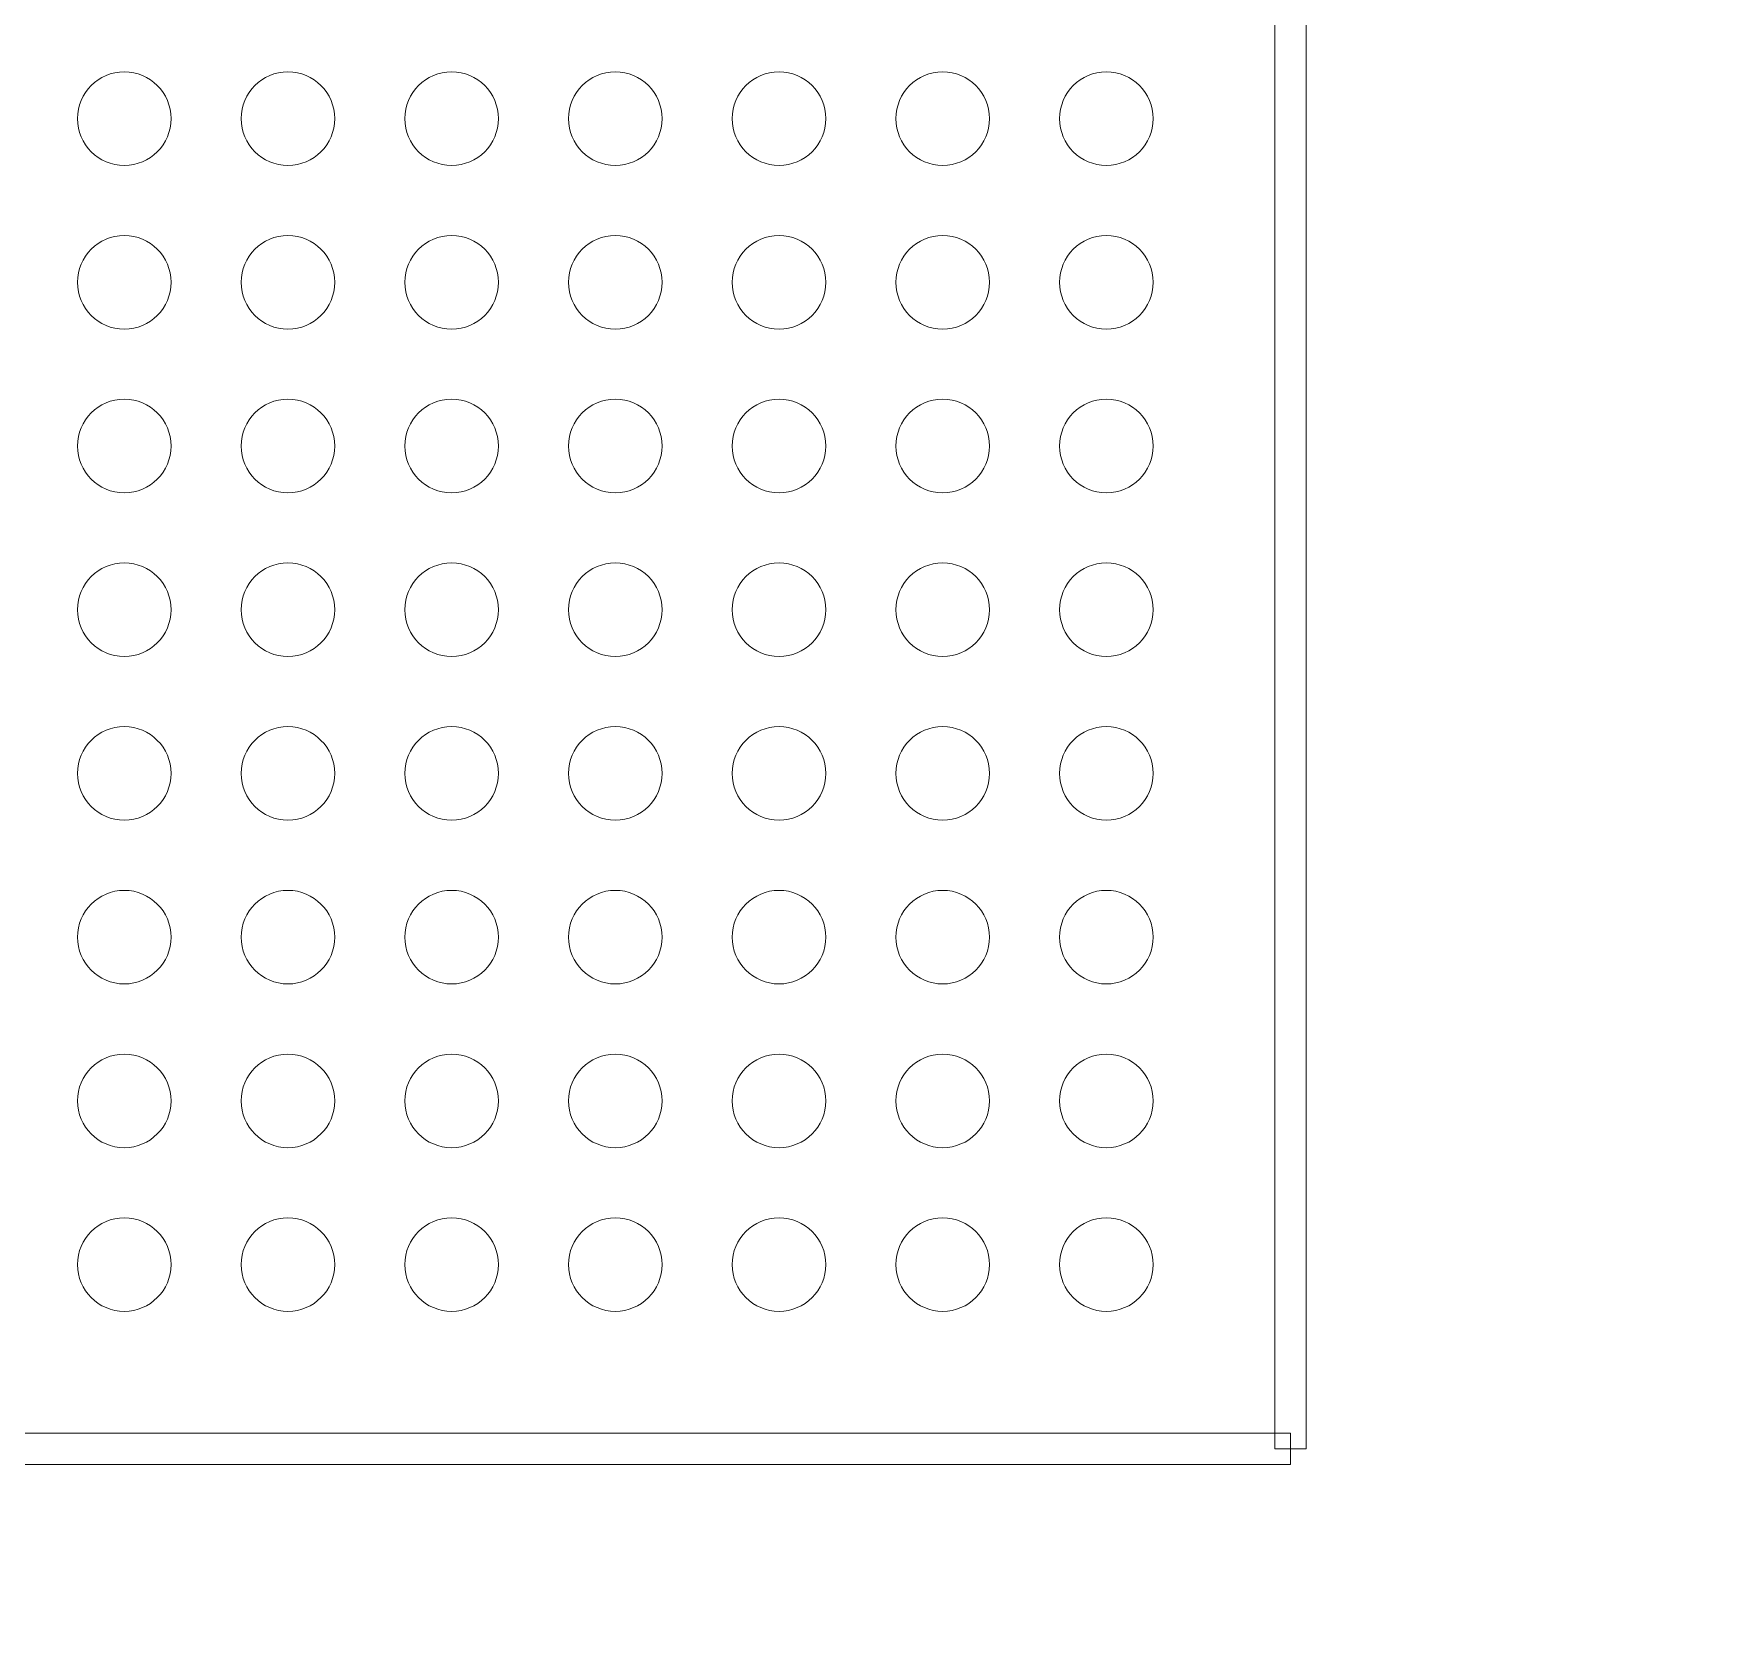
# Model space of a CAD drawing. Header units: millimetres. Extents: x -86 to 67, y -55 to 52.
# Drawn here: x 13.89 to 22.09, y -23.28 to -15.52 of the extents above; entities that cross this region are included whole.
import ezdxf

# ---------------------------------------------------------------- set-up
doc = ezdxf.new("R2010")
doc.units = ezdxf.units.MM
doc.header["$MEASUREMENT"] = 0
for name, color, linetype in [('BG_OUTLINE', 7, 'Continuous'), ('PG_SILKSCREEN_TOP', 7, 'Continuous'), ('PIN_TOP', 7, 'Continuous')]:
    doc.layers.add(name, color=color, linetype=linetype)

msp = doc.modelspace()

# ---------------------------------------------------------------- linework, layer by layer
at = {"layer": 'BG_OUTLINE', "color": 3, "lineweight": 9}
msp.add_open_spline([(-60.0926, 34.7331), (-60.0926, 34.7331), (63.7724, 34.7331), (63.7724, 34.7331), (63.7724, 34.7331), (64.585, 34.7336), (65.3646, 34.4113), (65.9396, 33.837), (65.9396, 33.837), (66.5146, 33.2627), (66.8379, 32.4797), (66.8384, 31.667), (66.8384, 31.667), (66.8384, 31.667), (66.8412, -52.28), (66.8412, -52.28), (66.8412, -52.28), (66.8412, -52.28), (66.8384, -52.1933), (66.8384, -52.1933), (66.8384, -52.1933), (66.8389, -53.006), (66.5166, -53.7856), (65.9424, -54.3606), (65.9424, -54.3606), (65.3681, -54.9356), (64.585, -55.2589), (63.7724, -55.2594), (63.7724, -55.2594), (63.7724, -55.2594), (-60.1869, -55.2594), (-60.1869, -55.2594), (-60.1869, -55.2594), (-60.1869, -55.2594), (-60.0853, -55.2518), (-60.0853, -55.2518), (-60.0853, -55.2518), (-60.8979, -55.2523), (-61.6775, -54.9299), (-62.2525, -54.3557), (-62.2525, -54.3557), (-62.8275, -53.7814), (-63.1508, -52.9984), (-63.1513, -52.1857), (-63.1513, -52.1857), (-63.1513, -52.1857), (-63.1587, 31.667), (-63.1587, 31.667), (-63.1587, 31.667), (-63.1592, 32.4797), (-62.8369, 33.2593), (-62.2626, 33.8343), (-62.2626, 33.8343), (-61.6883, 34.4093), (-60.9053, 34.7326), (-60.0926, 34.7331)], degree=3, knots=[0, 0, 0, 0, 0.071429, 0.071429, 0.071429, 0.071429, 0.142857, 0.142857, 0.142857, 0.142857, 0.214286, 0.214286, 0.214286, 0.214286, 0.285714, 0.285714, 0.285714, 0.285714, 0.357143, 0.357143, 0.357143, 0.357143, 0.428571, 0.428571, 0.428571, 0.428571, 0.5, 0.5, 0.5, 0.5, 0.571429, 0.571429, 0.571429, 0.571429, 0.642857, 0.642857, 0.642857, 0.642857, 0.714286, 0.714286, 0.714286, 0.714286, 0.785714, 0.785714, 0.785714, 0.785714, 0.857143, 0.857143, 0.857143, 0.857143, 0.928571, 0.928571, 0.928571, 0.928571, 1, 1, 1, 1], dxfattribs=at)
at = {"layer": 'PG_SILKSCREEN_TOP', "color": 6, "lineweight": 9}
for points in [[(20.1124, -22.4342), (20.1124, -22.4342), (19.96, -22.4342), (19.96, -22.4342), (19.96, -22.4342), (19.96, -22.4342), (19.96, -5.434), (19.96, -5.434), (19.96, -5.434), (19.96, -5.434), (20.1124, -5.434), (20.1124, -5.434), (20.1124, -5.434), (20.1124, -5.434), (20.1124, -22.4342), (20.1124, -22.4342)], [(3.036, -22.5104), (3.036, -22.5104), (3.036, -22.358), (3.036, -22.358), (3.036, -22.358), (3.036, -22.358), (20.0362, -22.358), (20.0362, -22.358), (20.0362, -22.358), (20.0362, -22.358), (20.0362, -22.5104), (20.0362, -22.5104), (20.0362, -22.5104), (20.0362, -22.5104), (3.036, -22.5104), (3.036, -22.5104)]]:
    msp.add_open_spline(points, degree=3, knots=[0, 0, 0, 0, 0.25, 0.25, 0.25, 0.25, 0.5, 0.5, 0.5, 0.5, 0.75, 0.75, 0.75, 0.75, 1, 1, 1, 1], dxfattribs=at)
at = {"layer": 'PIN_TOP', "lineweight": 9}
for points in [[(14.5648, -15.9341), (14.5648, -15.8078), (14.4625, -15.7055), (14.3362, -15.7055), (14.3362, -15.7055), (14.21, -15.7055), (14.1076, -15.8078), (14.1076, -15.9341), (14.1076, -15.9341), (14.1076, -16.0603), (14.21, -16.1627), (14.3362, -16.1627), (14.3362, -16.1627), (14.4625, -16.1627), (14.5648, -16.0603), (14.5648, -15.9341)], [(15.3647, -15.9341), (15.3647, -15.8078), (15.2623, -15.7055), (15.1361, -15.7055), (15.1361, -15.7055), (15.0098, -15.7055), (14.9075, -15.8078), (14.9075, -15.9341), (14.9075, -15.9341), (14.9075, -16.0603), (15.0098, -16.1627), (15.1361, -16.1627), (15.1361, -16.1627), (15.2623, -16.1627), (15.3647, -16.0603), (15.3647, -15.9341)], [(16.1648, -15.9341), (16.1648, -15.8078), (16.0624, -15.7055), (15.9362, -15.7055), (15.9362, -15.7055), (15.8099, -15.7055), (15.7076, -15.8078), (15.7076, -15.9341), (15.7076, -15.9341), (15.7076, -16.0603), (15.8099, -16.1627), (15.9362, -16.1627), (15.9362, -16.1627), (16.0624, -16.1627), (16.1648, -16.0603), (16.1648, -15.9341)], [(16.9646, -15.9341), (16.9646, -15.8078), (16.8623, -15.7055), (16.736, -15.7055), (16.736, -15.7055), (16.6098, -15.7055), (16.5074, -15.8078), (16.5074, -15.9341), (16.5074, -15.9341), (16.5074, -16.0603), (16.6098, -16.1627), (16.736, -16.1627), (16.736, -16.1627), (16.8623, -16.1627), (16.9646, -16.0603), (16.9646, -15.9341)], [(17.7647, -15.9341), (17.7647, -15.8078), (17.6624, -15.7055), (17.5361, -15.7055), (17.5361, -15.7055), (17.4099, -15.7055), (17.3075, -15.8078), (17.3075, -15.9341), (17.3075, -15.9341), (17.3075, -16.0603), (17.4099, -16.1627), (17.5361, -16.1627), (17.5361, -16.1627), (17.6624, -16.1627), (17.7647, -16.0603), (17.7647, -15.9341)], [(18.5648, -15.9341), (18.5648, -15.8078), (18.4625, -15.7055), (18.3362, -15.7055), (18.3362, -15.7055), (18.21, -15.7055), (18.1076, -15.8078), (18.1076, -15.9341), (18.1076, -15.9341), (18.1076, -16.0603), (18.21, -16.1627), (18.3362, -16.1627), (18.3362, -16.1627), (18.4625, -16.1627), (18.5648, -16.0603), (18.5648, -15.9341)], [(19.3647, -15.9341), (19.3647, -15.8078), (19.2623, -15.7055), (19.1361, -15.7055), (19.1361, -15.7055), (19.0098, -15.7055), (18.9075, -15.8078), (18.9075, -15.9341), (18.9075, -15.9341), (18.9075, -16.0603), (19.0098, -16.1627), (19.1361, -16.1627), (19.1361, -16.1627), (19.2623, -16.1627), (19.3647, -16.0603), (19.3647, -15.9341)], [(14.5648, -16.7342), (14.5648, -16.6079), (14.4625, -16.5056), (14.3362, -16.5056), (14.3362, -16.5056), (14.21, -16.5056), (14.1076, -16.6079), (14.1076, -16.7342), (14.1076, -16.7342), (14.1076, -16.8604), (14.21, -16.9628), (14.3362, -16.9628), (14.3362, -16.9628), (14.4625, -16.9628), (14.5648, -16.8604), (14.5648, -16.7342)], [(15.3647, -16.7342), (15.3647, -16.6079), (15.2623, -16.5056), (15.1361, -16.5056), (15.1361, -16.5056), (15.0098, -16.5056), (14.9075, -16.6079), (14.9075, -16.7342), (14.9075, -16.7342), (14.9075, -16.8604), (15.0098, -16.9628), (15.1361, -16.9628), (15.1361, -16.9628), (15.2623, -16.9628), (15.3647, -16.8604), (15.3647, -16.7342)], [(16.1648, -16.7342), (16.1648, -16.6079), (16.0624, -16.5056), (15.9362, -16.5056), (15.9362, -16.5056), (15.8099, -16.5056), (15.7076, -16.6079), (15.7076, -16.7342), (15.7076, -16.7342), (15.7076, -16.8604), (15.8099, -16.9628), (15.9362, -16.9628), (15.9362, -16.9628), (16.0624, -16.9628), (16.1648, -16.8604), (16.1648, -16.7342)], [(16.9646, -16.7342), (16.9646, -16.6079), (16.8623, -16.5056), (16.736, -16.5056), (16.736, -16.5056), (16.6098, -16.5056), (16.5074, -16.6079), (16.5074, -16.7342), (16.5074, -16.7342), (16.5074, -16.8604), (16.6098, -16.9628), (16.736, -16.9628), (16.736, -16.9628), (16.8623, -16.9628), (16.9646, -16.8604), (16.9646, -16.7342)], [(17.7647, -16.7342), (17.7647, -16.6079), (17.6624, -16.5056), (17.5361, -16.5056), (17.5361, -16.5056), (17.4099, -16.5056), (17.3075, -16.6079), (17.3075, -16.7342), (17.3075, -16.7342), (17.3075, -16.8604), (17.4099, -16.9628), (17.5361, -16.9628), (17.5361, -16.9628), (17.6624, -16.9628), (17.7647, -16.8604), (17.7647, -16.7342)], [(18.5648, -16.7342), (18.5648, -16.6079), (18.4625, -16.5056), (18.3362, -16.5056), (18.3362, -16.5056), (18.21, -16.5056), (18.1076, -16.6079), (18.1076, -16.7342), (18.1076, -16.7342), (18.1076, -16.8604), (18.21, -16.9628), (18.3362, -16.9628), (18.3362, -16.9628), (18.4625, -16.9628), (18.5648, -16.8604), (18.5648, -16.7342)], [(19.3647, -16.7342), (19.3647, -16.6079), (19.2623, -16.5056), (19.1361, -16.5056), (19.1361, -16.5056), (19.0098, -16.5056), (18.9075, -16.6079), (18.9075, -16.7342), (18.9075, -16.7342), (18.9075, -16.8604), (19.0098, -16.9628), (19.1361, -16.9628), (19.1361, -16.9628), (19.2623, -16.9628), (19.3647, -16.8604), (19.3647, -16.7342)], [(14.5648, -17.534), (14.5648, -17.4078), (14.4625, -17.3054), (14.3362, -17.3054), (14.3362, -17.3054), (14.21, -17.3054), (14.1076, -17.4078), (14.1076, -17.534), (14.1076, -17.534), (14.1076, -17.6603), (14.21, -17.7626), (14.3362, -17.7626), (14.3362, -17.7626), (14.4625, -17.7626), (14.5648, -17.6603), (14.5648, -17.534)], [(15.3647, -17.534), (15.3647, -17.4078), (15.2623, -17.3054), (15.1361, -17.3054), (15.1361, -17.3054), (15.0098, -17.3054), (14.9075, -17.4078), (14.9075, -17.534), (14.9075, -17.534), (14.9075, -17.6603), (15.0098, -17.7626), (15.1361, -17.7626), (15.1361, -17.7626), (15.2623, -17.7626), (15.3647, -17.6603), (15.3647, -17.534)], [(16.1648, -17.534), (16.1648, -17.4078), (16.0624, -17.3054), (15.9362, -17.3054), (15.9362, -17.3054), (15.8099, -17.3054), (15.7076, -17.4078), (15.7076, -17.534), (15.7076, -17.534), (15.7076, -17.6603), (15.8099, -17.7626), (15.9362, -17.7626), (15.9362, -17.7626), (16.0624, -17.7626), (16.1648, -17.6603), (16.1648, -17.534)], [(16.9646, -17.534), (16.9646, -17.4078), (16.8623, -17.3054), (16.736, -17.3054), (16.736, -17.3054), (16.6098, -17.3054), (16.5074, -17.4078), (16.5074, -17.534), (16.5074, -17.534), (16.5074, -17.6603), (16.6098, -17.7626), (16.736, -17.7626), (16.736, -17.7626), (16.8623, -17.7626), (16.9646, -17.6603), (16.9646, -17.534)], [(17.7647, -17.534), (17.7647, -17.4078), (17.6624, -17.3054), (17.5361, -17.3054), (17.5361, -17.3054), (17.4099, -17.3054), (17.3075, -17.4078), (17.3075, -17.534), (17.3075, -17.534), (17.3075, -17.6603), (17.4099, -17.7626), (17.5361, -17.7626), (17.5361, -17.7626), (17.6624, -17.7626), (17.7647, -17.6603), (17.7647, -17.534)], [(18.5648, -17.534), (18.5648, -17.4078), (18.4625, -17.3054), (18.3362, -17.3054), (18.3362, -17.3054), (18.21, -17.3054), (18.1076, -17.4078), (18.1076, -17.534), (18.1076, -17.534), (18.1076, -17.6603), (18.21, -17.7626), (18.3362, -17.7626), (18.3362, -17.7626), (18.4625, -17.7626), (18.5648, -17.6603), (18.5648, -17.534)], [(19.3647, -17.534), (19.3647, -17.4078), (19.2623, -17.3054), (19.1361, -17.3054), (19.1361, -17.3054), (19.0098, -17.3054), (18.9075, -17.4078), (18.9075, -17.534), (18.9075, -17.534), (18.9075, -17.6603), (19.0098, -17.7626), (19.1361, -17.7626), (19.1361, -17.7626), (19.2623, -17.7626), (19.3647, -17.6603), (19.3647, -17.534)], [(14.5648, -18.3341), (14.5648, -18.2079), (14.4625, -18.1055), (14.3362, -18.1055), (14.3362, -18.1055), (14.21, -18.1055), (14.1076, -18.2079), (14.1076, -18.3341), (14.1076, -18.3341), (14.1076, -18.4604), (14.21, -18.5627), (14.3362, -18.5627), (14.3362, -18.5627), (14.4625, -18.5627), (14.5648, -18.4604), (14.5648, -18.3341)], [(15.3647, -18.3341), (15.3647, -18.2079), (15.2623, -18.1055), (15.1361, -18.1055), (15.1361, -18.1055), (15.0098, -18.1055), (14.9075, -18.2079), (14.9075, -18.3341), (14.9075, -18.3341), (14.9075, -18.4604), (15.0098, -18.5627), (15.1361, -18.5627), (15.1361, -18.5627), (15.2623, -18.5627), (15.3647, -18.4604), (15.3647, -18.3341)], [(16.1648, -18.3341), (16.1648, -18.2079), (16.0624, -18.1055), (15.9362, -18.1055), (15.9362, -18.1055), (15.8099, -18.1055), (15.7076, -18.2079), (15.7076, -18.3341), (15.7076, -18.3341), (15.7076, -18.4604), (15.8099, -18.5627), (15.9362, -18.5627), (15.9362, -18.5627), (16.0624, -18.5627), (16.1648, -18.4604), (16.1648, -18.3341)], [(16.9646, -18.3341), (16.9646, -18.2079), (16.8623, -18.1055), (16.736, -18.1055), (16.736, -18.1055), (16.6098, -18.1055), (16.5074, -18.2079), (16.5074, -18.3341), (16.5074, -18.3341), (16.5074, -18.4604), (16.6098, -18.5627), (16.736, -18.5627), (16.736, -18.5627), (16.8623, -18.5627), (16.9646, -18.4604), (16.9646, -18.3341)], [(17.7647, -18.3341), (17.7647, -18.2079), (17.6624, -18.1055), (17.5361, -18.1055), (17.5361, -18.1055), (17.4099, -18.1055), (17.3075, -18.2079), (17.3075, -18.3341), (17.3075, -18.3341), (17.3075, -18.4604), (17.4099, -18.5627), (17.5361, -18.5627), (17.5361, -18.5627), (17.6624, -18.5627), (17.7647, -18.4604), (17.7647, -18.3341)], [(18.5648, -18.3341), (18.5648, -18.2079), (18.4625, -18.1055), (18.3362, -18.1055), (18.3362, -18.1055), (18.21, -18.1055), (18.1076, -18.2079), (18.1076, -18.3341), (18.1076, -18.3341), (18.1076, -18.4604), (18.21, -18.5627), (18.3362, -18.5627), (18.3362, -18.5627), (18.4625, -18.5627), (18.5648, -18.4604), (18.5648, -18.3341)], [(19.3647, -18.3341), (19.3647, -18.2079), (19.2623, -18.1055), (19.1361, -18.1055), (19.1361, -18.1055), (19.0098, -18.1055), (18.9075, -18.2079), (18.9075, -18.3341), (18.9075, -18.3341), (18.9075, -18.4604), (19.0098, -18.5627), (19.1361, -18.5627), (19.1361, -18.5627), (19.2623, -18.5627), (19.3647, -18.4604), (19.3647, -18.3341)], [(14.5648, -19.134), (14.5648, -19.0077), (14.4625, -18.9054), (14.3362, -18.9054), (14.3362, -18.9054), (14.21, -18.9054), (14.1076, -19.0077), (14.1076, -19.134), (14.1076, -19.134), (14.1076, -19.2602), (14.21, -19.3626), (14.3362, -19.3626), (14.3362, -19.3626), (14.4625, -19.3626), (14.5648, -19.2602), (14.5648, -19.134)], [(15.3647, -19.134), (15.3647, -19.0077), (15.2623, -18.9054), (15.1361, -18.9054), (15.1361, -18.9054), (15.0098, -18.9054), (14.9075, -19.0077), (14.9075, -19.134), (14.9075, -19.134), (14.9075, -19.2602), (15.0098, -19.3626), (15.1361, -19.3626), (15.1361, -19.3626), (15.2623, -19.3626), (15.3647, -19.2602), (15.3647, -19.134)], [(16.1648, -19.134), (16.1648, -19.0077), (16.0624, -18.9054), (15.9362, -18.9054), (15.9362, -18.9054), (15.8099, -18.9054), (15.7076, -19.0077), (15.7076, -19.134), (15.7076, -19.134), (15.7076, -19.2602), (15.8099, -19.3626), (15.9362, -19.3626), (15.9362, -19.3626), (16.0624, -19.3626), (16.1648, -19.2602), (16.1648, -19.134)], [(16.9646, -19.134), (16.9646, -19.0077), (16.8623, -18.9054), (16.736, -18.9054), (16.736, -18.9054), (16.6098, -18.9054), (16.5074, -19.0077), (16.5074, -19.134), (16.5074, -19.134), (16.5074, -19.2602), (16.6098, -19.3626), (16.736, -19.3626), (16.736, -19.3626), (16.8623, -19.3626), (16.9646, -19.2602), (16.9646, -19.134)], [(17.7647, -19.134), (17.7647, -19.0077), (17.6624, -18.9054), (17.5361, -18.9054), (17.5361, -18.9054), (17.4099, -18.9054), (17.3075, -19.0077), (17.3075, -19.134), (17.3075, -19.134), (17.3075, -19.2602), (17.4099, -19.3626), (17.5361, -19.3626), (17.5361, -19.3626), (17.6624, -19.3626), (17.7647, -19.2602), (17.7647, -19.134)], [(18.5648, -19.134), (18.5648, -19.0077), (18.4625, -18.9054), (18.3362, -18.9054), (18.3362, -18.9054), (18.21, -18.9054), (18.1076, -19.0077), (18.1076, -19.134), (18.1076, -19.134), (18.1076, -19.2602), (18.21, -19.3626), (18.3362, -19.3626), (18.3362, -19.3626), (18.4625, -19.3626), (18.5648, -19.2602), (18.5648, -19.134)], [(19.3647, -19.134), (19.3647, -19.0077), (19.2623, -18.9054), (19.1361, -18.9054), (19.1361, -18.9054), (19.0098, -18.9054), (18.9075, -19.0077), (18.9075, -19.134), (18.9075, -19.134), (18.9075, -19.2602), (19.0098, -19.3626), (19.1361, -19.3626), (19.1361, -19.3626), (19.2623, -19.3626), (19.3647, -19.2602), (19.3647, -19.134)], [(14.5648, -19.9341), (14.5648, -19.8078), (14.4625, -19.7055), (14.3362, -19.7055), (14.3362, -19.7055), (14.21, -19.7055), (14.1076, -19.8078), (14.1076, -19.9341), (14.1076, -19.9341), (14.1076, -20.0603), (14.21, -20.1627), (14.3362, -20.1627), (14.3362, -20.1627), (14.4625, -20.1627), (14.5648, -20.0603), (14.5648, -19.9341)], [(15.3647, -19.9341), (15.3647, -19.8078), (15.2623, -19.7055), (15.1361, -19.7055), (15.1361, -19.7055), (15.0098, -19.7055), (14.9075, -19.8078), (14.9075, -19.9341), (14.9075, -19.9341), (14.9075, -20.0603), (15.0098, -20.1627), (15.1361, -20.1627), (15.1361, -20.1627), (15.2623, -20.1627), (15.3647, -20.0603), (15.3647, -19.9341)], [(16.1648, -19.9341), (16.1648, -19.8078), (16.0624, -19.7055), (15.9362, -19.7055), (15.9362, -19.7055), (15.8099, -19.7055), (15.7076, -19.8078), (15.7076, -19.9341), (15.7076, -19.9341), (15.7076, -20.0603), (15.8099, -20.1627), (15.9362, -20.1627), (15.9362, -20.1627), (16.0624, -20.1627), (16.1648, -20.0603), (16.1648, -19.9341)], [(16.9646, -19.9341), (16.9646, -19.8078), (16.8623, -19.7055), (16.736, -19.7055), (16.736, -19.7055), (16.6098, -19.7055), (16.5074, -19.8078), (16.5074, -19.9341), (16.5074, -19.9341), (16.5074, -20.0603), (16.6098, -20.1627), (16.736, -20.1627), (16.736, -20.1627), (16.8623, -20.1627), (16.9646, -20.0603), (16.9646, -19.9341)], [(17.7647, -19.9341), (17.7647, -19.8078), (17.6624, -19.7055), (17.5361, -19.7055), (17.5361, -19.7055), (17.4099, -19.7055), (17.3075, -19.8078), (17.3075, -19.9341), (17.3075, -19.9341), (17.3075, -20.0603), (17.4099, -20.1627), (17.5361, -20.1627), (17.5361, -20.1627), (17.6624, -20.1627), (17.7647, -20.0603), (17.7647, -19.9341)], [(18.5648, -19.9341), (18.5648, -19.8078), (18.4625, -19.7055), (18.3362, -19.7055), (18.3362, -19.7055), (18.21, -19.7055), (18.1076, -19.8078), (18.1076, -19.9341), (18.1076, -19.9341), (18.1076, -20.0603), (18.21, -20.1627), (18.3362, -20.1627), (18.3362, -20.1627), (18.4625, -20.1627), (18.5648, -20.0603), (18.5648, -19.9341)], [(19.3647, -19.9341), (19.3647, -19.8078), (19.2623, -19.7055), (19.1361, -19.7055), (19.1361, -19.7055), (19.0098, -19.7055), (18.9075, -19.8078), (18.9075, -19.9341), (18.9075, -19.9341), (18.9075, -20.0603), (19.0098, -20.1627), (19.1361, -20.1627), (19.1361, -20.1627), (19.2623, -20.1627), (19.3647, -20.0603), (19.3647, -19.9341)], [(14.5648, -20.7342), (14.5648, -20.6079), (14.4625, -20.5056), (14.3362, -20.5056), (14.3362, -20.5056), (14.21, -20.5056), (14.1076, -20.6079), (14.1076, -20.7342), (14.1076, -20.7342), (14.1076, -20.8604), (14.21, -20.9628), (14.3362, -20.9628), (14.3362, -20.9628), (14.4625, -20.9628), (14.5648, -20.8604), (14.5648, -20.7342)], [(15.3647, -20.7342), (15.3647, -20.6079), (15.2623, -20.5056), (15.1361, -20.5056), (15.1361, -20.5056), (15.0098, -20.5056), (14.9075, -20.6079), (14.9075, -20.7342), (14.9075, -20.7342), (14.9075, -20.8604), (15.0098, -20.9628), (15.1361, -20.9628), (15.1361, -20.9628), (15.2623, -20.9628), (15.3647, -20.8604), (15.3647, -20.7342)], [(16.1648, -20.7342), (16.1648, -20.6079), (16.0624, -20.5056), (15.9362, -20.5056), (15.9362, -20.5056), (15.8099, -20.5056), (15.7076, -20.6079), (15.7076, -20.7342), (15.7076, -20.7342), (15.7076, -20.8604), (15.8099, -20.9628), (15.9362, -20.9628), (15.9362, -20.9628), (16.0624, -20.9628), (16.1648, -20.8604), (16.1648, -20.7342)], [(16.9646, -20.7342), (16.9646, -20.6079), (16.8623, -20.5056), (16.736, -20.5056), (16.736, -20.5056), (16.6098, -20.5056), (16.5074, -20.6079), (16.5074, -20.7342), (16.5074, -20.7342), (16.5074, -20.8604), (16.6098, -20.9628), (16.736, -20.9628), (16.736, -20.9628), (16.8623, -20.9628), (16.9646, -20.8604), (16.9646, -20.7342)], [(17.7647, -20.7342), (17.7647, -20.6079), (17.6624, -20.5056), (17.5361, -20.5056), (17.5361, -20.5056), (17.4099, -20.5056), (17.3075, -20.6079), (17.3075, -20.7342), (17.3075, -20.7342), (17.3075, -20.8604), (17.4099, -20.9628), (17.5361, -20.9628), (17.5361, -20.9628), (17.6624, -20.9628), (17.7647, -20.8604), (17.7647, -20.7342)], [(18.5648, -20.7342), (18.5648, -20.6079), (18.4625, -20.5056), (18.3362, -20.5056), (18.3362, -20.5056), (18.21, -20.5056), (18.1076, -20.6079), (18.1076, -20.7342), (18.1076, -20.7342), (18.1076, -20.8604), (18.21, -20.9628), (18.3362, -20.9628), (18.3362, -20.9628), (18.4625, -20.9628), (18.5648, -20.8604), (18.5648, -20.7342)], [(19.3647, -20.7342), (19.3647, -20.6079), (19.2623, -20.5056), (19.1361, -20.5056), (19.1361, -20.5056), (19.0098, -20.5056), (18.9075, -20.6079), (18.9075, -20.7342), (18.9075, -20.7342), (18.9075, -20.8604), (19.0098, -20.9628), (19.1361, -20.9628), (19.1361, -20.9628), (19.2623, -20.9628), (19.3647, -20.8604), (19.3647, -20.7342)], [(14.5648, -21.534), (14.5648, -21.4078), (14.4625, -21.3054), (14.3362, -21.3054), (14.3362, -21.3054), (14.21, -21.3054), (14.1076, -21.4078), (14.1076, -21.534), (14.1076, -21.534), (14.1076, -21.6603), (14.21, -21.7626), (14.3362, -21.7626), (14.3362, -21.7626), (14.4625, -21.7626), (14.5648, -21.6603), (14.5648, -21.534)], [(15.3647, -21.534), (15.3647, -21.4078), (15.2623, -21.3054), (15.1361, -21.3054), (15.1361, -21.3054), (15.0098, -21.3054), (14.9075, -21.4078), (14.9075, -21.534), (14.9075, -21.534), (14.9075, -21.6603), (15.0098, -21.7626), (15.1361, -21.7626), (15.1361, -21.7626), (15.2623, -21.7626), (15.3647, -21.6603), (15.3647, -21.534)], [(16.1648, -21.534), (16.1648, -21.4078), (16.0624, -21.3054), (15.9362, -21.3054), (15.9362, -21.3054), (15.8099, -21.3054), (15.7076, -21.4078), (15.7076, -21.534), (15.7076, -21.534), (15.7076, -21.6603), (15.8099, -21.7626), (15.9362, -21.7626), (15.9362, -21.7626), (16.0624, -21.7626), (16.1648, -21.6603), (16.1648, -21.534)], [(16.9646, -21.534), (16.9646, -21.4078), (16.8623, -21.3054), (16.736, -21.3054), (16.736, -21.3054), (16.6098, -21.3054), (16.5074, -21.4078), (16.5074, -21.534), (16.5074, -21.534), (16.5074, -21.6603), (16.6098, -21.7626), (16.736, -21.7626), (16.736, -21.7626), (16.8623, -21.7626), (16.9646, -21.6603), (16.9646, -21.534)], [(17.7647, -21.534), (17.7647, -21.4078), (17.6624, -21.3054), (17.5361, -21.3054), (17.5361, -21.3054), (17.4099, -21.3054), (17.3075, -21.4078), (17.3075, -21.534), (17.3075, -21.534), (17.3075, -21.6603), (17.4099, -21.7626), (17.5361, -21.7626), (17.5361, -21.7626), (17.6624, -21.7626), (17.7647, -21.6603), (17.7647, -21.534)], [(18.5648, -21.534), (18.5648, -21.4078), (18.4625, -21.3054), (18.3362, -21.3054), (18.3362, -21.3054), (18.21, -21.3054), (18.1076, -21.4078), (18.1076, -21.534), (18.1076, -21.534), (18.1076, -21.6603), (18.21, -21.7626), (18.3362, -21.7626), (18.3362, -21.7626), (18.4625, -21.7626), (18.5648, -21.6603), (18.5648, -21.534)], [(19.3647, -21.534), (19.3647, -21.4078), (19.2623, -21.3054), (19.1361, -21.3054), (19.1361, -21.3054), (19.0098, -21.3054), (18.9075, -21.4078), (18.9075, -21.534), (18.9075, -21.534), (18.9075, -21.6603), (19.0098, -21.7626), (19.1361, -21.7626), (19.1361, -21.7626), (19.2623, -21.7626), (19.3647, -21.6603), (19.3647, -21.534)]]:
    msp.add_open_spline(points, degree=3, knots=[0, 0, 0, 0, 0.25, 0.25, 0.25, 0.25, 0.5, 0.5, 0.5, 0.5, 0.75, 0.75, 0.75, 0.75, 1, 1, 1, 1], dxfattribs=at)

doc.saveas('drawing.dxf')
